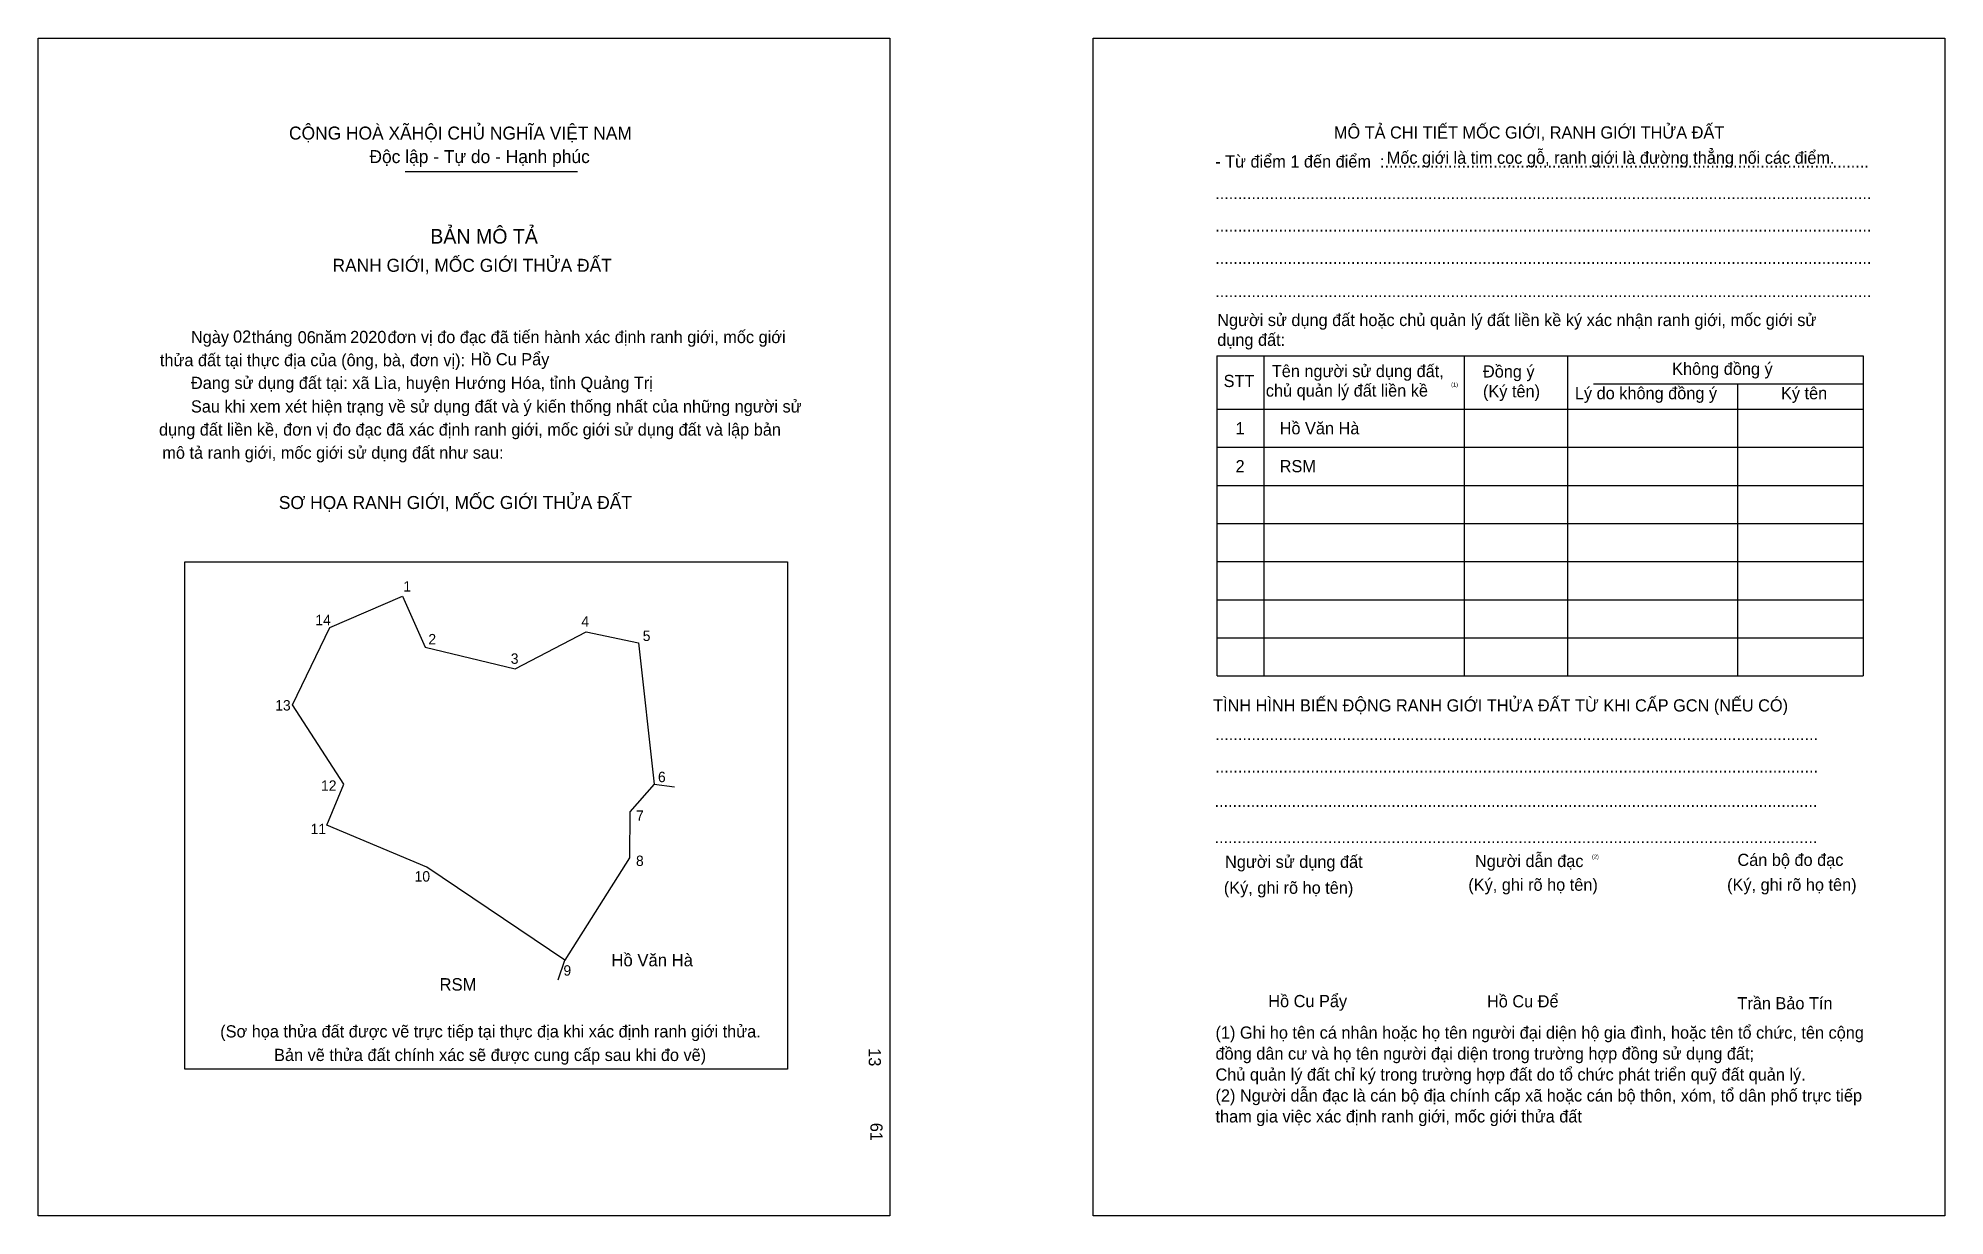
# Model space of a CAD drawing. Extents: x 551312 to 551662, y 1822095 to 1822311.
import ezdxf

# ---------------------------------------------------------------- set-up
doc = ezdxf.new("R2010")
doc.units = 0
for name, color, linetype in [('bmtKhungInTrang1', 7, 'Continuous'), ('bmtKhungInTrang2', 7, 'Continuous'), ('bmtNoiDung', 7, 'Continuous'), ('bmtTemplate', 7, 'Continuous'), ('CanhThua', 7, 'Continuous'), ('RauThua', 7, 'Continuous'), ('SoHieuDinhThua', 7, 'Continuous'), ('TenChuLanCan', 7, 'Continuous')]:
    doc.layers.add(name, color=color, linetype=linetype)

msp = doc.modelspace()

# ---------------------------------------------------------------- linework, layer by layer
at = {"layer": 'bmtKhungInTrang1'}
msp.add_lwpolyline([(551311.81, 1822311.15), (551468.33, 1822311.15), (551468.33, 1822094.65), (551311.81, 1822094.65)], close=True, dxfattribs=at)
at = {"layer": 'bmtKhungInTrang2'}
msp.add_lwpolyline([(551505.66, 1822311.15), (551662.19, 1822311.15), (551662.19, 1822094.65), (551505.66, 1822094.65)], close=True, dxfattribs=at)
at = {"layer": 'bmtTemplate'}
for p, q in [((551379.26, 1822286.61), (551410.91, 1822286.61)), ((551537.06, 1822252.76), (551537.06, 1822193.9)), ((551573.88, 1822252.76), (551573.88, 1822193.9)), ((551592.83, 1822252.83), (551592.83, 1822193.9)), ((551647.2, 1822252.76), (551647.2, 1822193.9)), ((551597.63, 1822247.57), (551647.2, 1822247.57)), ((551528.48, 1822242.95), (551647.2, 1822242.95)), ((551528.48, 1822235.94), (551647.2, 1822235.94)), ((551528.48, 1822228.93), (551647.2, 1822228.93)), ((551528.48, 1822221.93), (551647.2, 1822221.93)), ((551528.48, 1822214.92), (551647.2, 1822214.92)), ((551528.48, 1822207.91), (551647.2, 1822207.91)), ((551528.48, 1822200.91), (551647.2, 1822200.91)), ((551528.48, 1822193.9), (551647.2, 1822193.9))]:
    msp.add_line(p, q, dxfattribs=at)
for points in [[(551528.4, 1822252.76), (551647.2, 1822252.76)], [(551528.4, 1822252.76), (551528.4, 1822193.9)], [(551624.09, 1822247.5), (551624.09, 1822193.9)]]:
    msp.add_lwpolyline(points, dxfattribs=at)
msp.add_lwpolyline([(551338.74, 1822121.62), (551338.74, 1822214.91), (551449.49, 1822214.91), (551449.49, 1822121.62)], close=True, dxfattribs=at)
at = {"layer": 'CanhThua'}
for p, q in [((551365.44, 1822202.8), (551378.76, 1822208.58)), ((551378.76, 1822208.58), (551382.94, 1822199.2)), ((551358.56, 1822188.62), (551365.44, 1822202.8)), ((551399.48, 1822195.19), (551412.54, 1822202.03)), ((551412.54, 1822202.03), (551422.11, 1822200)), ((551382.94, 1822199.2), (551399.48, 1822195.19)), ((551422.11, 1822200), (551425, 1822174)), ((551368, 1822174), (551358.56, 1822188.62)), ((551364.88, 1822166.5), (551368, 1822174)), ((551425, 1822174), (551420.55, 1822168.91)), ((551420.55, 1822168.91), (551420.46, 1822160.46)), ((551383.26, 1822158.75), (551364.88, 1822166.5)), ((551420.46, 1822160.46), (551408.6, 1822141.64)), ((551408.6, 1822141.64), (551383.26, 1822158.75))]:
    msp.add_line(p, q, dxfattribs=at)
at = {"layer": 'RauThua'}
for p, q in [((551425, 1822174), (551428.77, 1822173.51)), ((551407.34, 1822138.05), (551408.6, 1822141.64))]:
    msp.add_line(p, q, dxfattribs=at)

# ---------------------------------------------------------------- texts
at = {"layer": 'bmtNoiDung'}
for s, p in [('02', (551347.63, 1822255.17)), ('06', (551359.5, 1822255.04)), ('2020', (551369.14, 1822255.09)), ('Hồ Cu Pẩy', (551391.26, 1822251)), ('1', (551531.85, 1822238.32)), ('Hồ Văn Hà ', (551539.95, 1822238.32)), ('2', (551531.85, 1822231.35)), ('RSM ', (551539.95, 1822231.35)), ('Hồ Cu Pẩy', (551537.86, 1822133.02))]:
    msp.add_text(s, height=2.24, dxfattribs=at).set_placement(p)
for s, p in [('13', (551464.44, 1822125.47)), ('61', (551464.75, 1822111.76))]:
    msp.add_text(s, height=2.24, rotation=270, dxfattribs=at).set_placement(p)
at = {"layer": 'bmtTemplate'}
for s, height, p in [('CỘNG HOÀ XÃHỘI CHỦ NGHĨA VIỆT NAM', 2.3889, (551357.91, 1822292.5)), ('MÔ TẢ CHI TIẾT MỐC GIỚI, RANH GIỚI THỬA ĐẤT', 2.2388, (551549.92, 1822292.69)), ('Độc lập - Tự do - Hạnh phúc', 2.3889, (551372.69, 1822288.18)), ('- Từ điểm 1 đến điểm  :...........................................................................................................', 2.23876, (551528.1, 1822287.36)), ('Mốc giới là tim cọc gỗ, ranh giới là đường thẳng nối các điểm.', 2.2388, (551559.63, 1822288.05)), ('.................................................................................................................................................', 2.23876, (551528.1, 1822281.55)), ('BẢN MÔ TẢ', 2.688, (551383.87, 1822273.38)), ('.................................................................................................................................................', 2.23876, (551528.1, 1822275.6)), ('RANH GIỚI, MỐC GIỚI THỬA ĐẤT', 2.3889, (551365.9, 1822268.19)), ('.................................................................................................................................................', 2.23876, (551528.1, 1822269.64)), ('.................................................................................................................................................', 2.23876, (551528.1, 1822263.55)), ('Người sử dụng đất hoặc chủ quản lý đất liền kề ký xác nhận ranh giới, mốc giới sử', 2.2388, (551528.48, 1822258.22)), ('Ngày     tháng     năm         đơn vị đo đạc đã tiến hành xác định ranh giới, mốc giới ', 2.2396, (551339.89, 1822255.09)), ('dụng đất:', 2.239, (551528.48, 1822254.58)), ('thửa đất tại thực địa của (ông, bà, đơn vị):', 2.2396, (551334.18, 1822250.84)), ('Tên người sử dụng đất,', 2.2388, (551538.51, 1822248.83)), ('Đồng ý', 2.239, (551577.31, 1822248.76)), ('Không đồng ý', 2.2388, (551612.07, 1822249.25)), ('Đang sử dụng đất tại: xã Lìa, huyện Hướng Hóa, tỉnh Quảng Trị', 2.2396, (551339.89, 1822246.66)), ('STT', 2.239, (551529.65, 1822247.01)), ('chủ quản lý đất liền kề', 2.2388, (551537.41, 1822245.25)), ('(1)', 0.747, (551571.46, 1822247.09)), ('(Ký tên)', 2.239, (551577.31, 1822245.12)), ('Lý do không đồng ý', 2.2388, (551594.2, 1822244.77)), ('Sau khi xem xét hiện trạng về sử dụng đất và ý kiến thống nhất của những người sử ', 2.2396, (551339.89, 1822242.33)), ('Ký tên', 2.239, (551632.08, 1822244.77)), ('dụng đất liền kề, đơn vị đo đạc đã xác định ranh giới, mốc giới sử dụng đất và lập bản', 2.2396, (551334.02, 1822238.08)), ('mô tả ranh giới, mốc giới sử dụng đất như sau:', 2.2396, (551334.63, 1822233.83)), ('SƠ HỌA RANH GIỚI, MỐC GIỚI THỬA ĐẤT', 2.3889, (551356.03, 1822224.59)), ('TÌNH HÌNH BIẾN ĐỘNG RANH GIỚI THỬA ĐẤT TỪ KHI CẤP GCN (NẾU CÓ)', 2.2388, (551527.72, 1822187.37)), ('.....................................................................................................................................', 2.24211, (551528.1, 1822182.1)), ('.....................................................................................................................................', 2.24211, (551528.1, 1822176.14)), ('.....................................................................................................................................', 2.24211, (551527.98, 1822169.84)), ('.....................................................................................................................................', 2.24211, (551527.98, 1822163.18)), ('Người sử dụng đất', 2.2388, (551529.92, 1822158.63)), ('Người dẫn đạc', 2.2388, (551575.84, 1822158.77)), ('(2)', 0.747, (551597.34, 1822160.31)), ('Cán bộ đo đạc', 2.2388, (551624.07, 1822158.98)), ('(Ký, ghi rõ họ tên)', 2.2388, (551529.69, 1822153.86)), ('(Ký, ghi rõ họ tên)', 2.2388, (551574.62, 1822154.42)), ('(Ký, ghi rõ họ tên)', 2.2388, (551622.17, 1822154.42)), ('Hồ Cu Để', 2.239, (551578.05, 1822132.98)), ('Trần Bảo Tín', 2.2388, (551624.07, 1822132.62)), ('(Sơ họa thửa đất được vẽ trực tiếp tại thực địa khi xác định ranh giới thửa.', 2.2396, (551345.27, 1822127.45)), ('(1) Ghi họ tên cá nhân hoặc họ tên người đại diện hộ gia đình, hoặc tên tổ chức, tên cộng', 2.2388, (551528.16, 1822127.23)), ('Bản vẽ thửa đất chính xác sẽ được cung cấp sau khi đo vẽ)', 2.2396, (551355.17, 1822123.12)), ('đồng dân cư và họ tên người đại diện trong trường hợp đồng sử dụng đất;', 2.2388, (551528.16, 1822123.38)), ('Chủ quản lý đất chỉ ký trong trường hợp đất do tổ chức phát triển quỹ đất quản lý.', 2.2388, (551528.16, 1822119.52)), ('(2) Người dẫn đạc là cán bộ địa chính cấp xã hoặc cán bộ thôn, xóm, tổ dân phố trực tiếp', 2.2388, (551528.16, 1822115.67)), ('tham gia việc xác định ranh giới, mốc giới thửa đất', 2.2388, (551528.16, 1822111.82))]:
    msp.add_text(s, height=height, dxfattribs=at).set_placement(p)
at = {"layer": 'SoHieuDinhThua'}
for s, height, p in [('1', 1.91, (551378.92, 1822209.41)), ('14', 1.909, (551362.76, 1822203.23)), ('4', 1.91, (551411.63, 1822202.97)), ('5', 1.91, (551422.91, 1822200.33)), ('2', 1.91, (551383.52, 1822199.71)), ('3', 1.91, (551398.66, 1822196.13)), ('13', 1.909, (551355.37, 1822187.55)), ('12', 1.909, (551363.8, 1822172.79)), ('6', 1.91, (551425.71, 1822174.38)), ('11', 1.909, (551361.88, 1822164.82)), ('7', 1.91, (551421.69, 1822167.28)), ('8', 1.91, (551421.67, 1822158.97)), ('10', 1.909, (551380.99, 1822156.11)), ('9', 1.91, (551408.34, 1822138.82))]:
    msp.add_text(s, height=height, dxfattribs=at).set_placement(p)
at = {"layer": 'TenChuLanCan'}
for s, p in [('Hồ Văn Hà', (551417.16, 1822140.53)), ('RSM', (551385.56, 1822136.06))]:
    msp.add_text(s, height=2.29, dxfattribs=at).set_placement(p)

doc.saveas('drawing.dxf')
